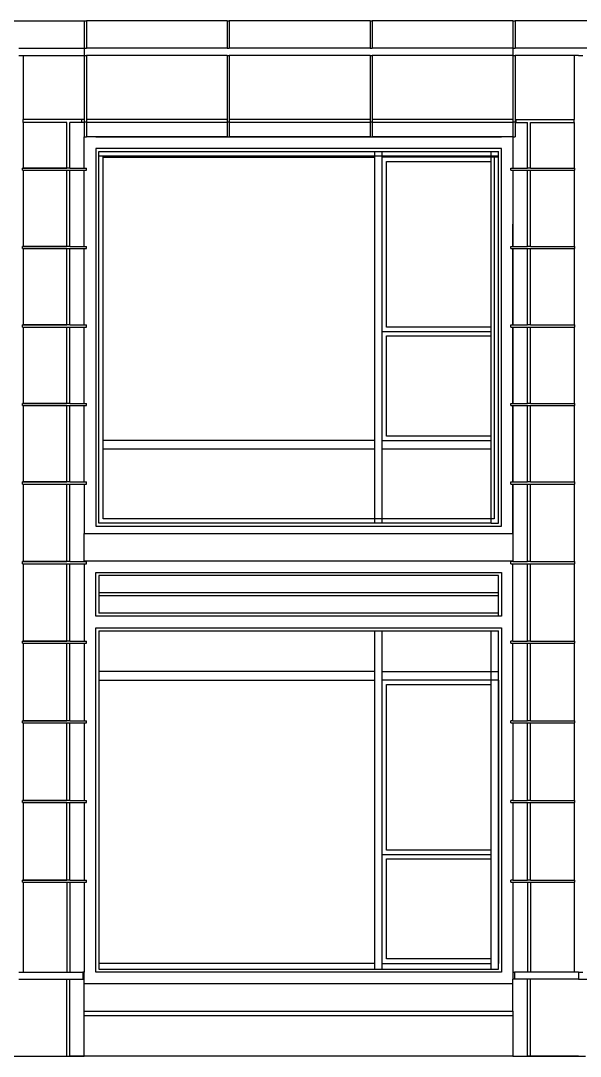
# Model space of a CAD drawing. Extents: x -311 to 61613, y 0 to 58400.
# Drawn here: x 43813 to 47663, y 0 to 7130 of the extents above; entities that cross this region are included whole.
import ezdxf

# ---------------------------------------------------------------- set-up
doc = ezdxf.new("R2010")
doc.units = 0
doc.header["$LTSCALE"] = 1000
doc.header["$MEASUREMENT"] = 0
doc.layers.add('AD-AREA-OUTL', color=31, linetype='Continuous')

msp = doc.modelspace()

# ---------------------------------------------------------------- linework, layer by layer
at = {"layer": 'AD-AREA-OUTL', "color": 252}
for p, q in [((43350.1, 7130.4), (44250, 7130.4)), ((44250, 7130.4), (44250, 6940.4)), ((44250, 7130.4), (44264.8, 7130.4)), ((45233.2, 7130.4), (44264.8, 7130.4)), ((44264.8, 7130.4), (44264.8, 6940.4)), ((45233.2, 7130.4), (45233.2, 6940.4)), ((45233.2, 7130.4), (45248, 7130.4)), ((46216.4, 7130.4), (45248, 7130.4)), ((45248, 7130.4), (45248, 6940.4)), ((46216.4, 7130.4), (46216.4, 6940.4)), ((46216.4, 7130.4), (46231.6, 7130.4)), ((47199.9, 7130.4), (46231.6, 7130.4)), ((46231.6, 7130.4), (46231.6, 6940.4)), ((47199.9, 7130.4), (47214.8, 7130.4)), ((47199.9, 7130.4), (47199.9, 6940.4)), ((48099.9, 7130.4), (47214.8, 7130.4)), ((47214.8, 7130.4), (47214.8, 6940.4)), ((43800.2, 6940.4), (44250, 6940.4)), ((44250, 6940.4), (44264.8, 6940.4)), ((44250, 6940.4), (44250, 6940.4)), ((44250, 6940.4), (44250, 6890.3)), ((45233.2, 6940.4), (44264.8, 6940.4)), ((45233.2, 6940.4), (45248, 6940.4)), ((46216.4, 6940.4), (45248, 6940.4)), ((46216.4, 6940.4), (46231.6, 6940.4)), ((47199.9, 6940.4), (46231.6, 6940.4)), ((47199.9, 6940.4), (47214.8, 6940.4)), ((47199.9, 6940.4), (47199.9, 6940.4)), ((47199.9, 6940.4), (47199.9, 6890.3)), ((47650.1, 6940.4), (47214.8, 6940.4)), ((48099.9, 6940.4), (47650.1, 6940.4)), ((43800.2, 6890.3), (43830.2, 6890.3)), ((43830.2, 6890.3), (44250, 6890.3)), ((43830.2, 6890.3), (43830.2, 6450.3)), ((44250, 6890.3), (44264.8, 6890.3)), ((44250, 6890.3), (44250, 6890.3)), ((44250, 6890.3), (44250, 6450.3)), ((45233.2, 6890.3), (44264.8, 6890.3)), ((44264.8, 6890.3), (44264.8, 6450.3)), ((45233.2, 6890.3), (45233.2, 6450.3)), ((45233.2, 6890.3), (45248, 6890.3)), ((46216.4, 6890.3), (45248, 6890.3)), ((45248, 6890.3), (45248, 6450.3)), ((46216.4, 6890.3), (46216.4, 6450.3)), ((46216.4, 6890.3), (46231.6, 6890.3)), ((47199.9, 6890.3), (46231.6, 6890.3)), ((46231.6, 6890.3), (46231.6, 6450.3)), ((47199.9, 6890.3), (47214.8, 6890.3)), ((47199.9, 6890.3), (47199.9, 6890.3)), ((47199.9, 6890.3), (47199.9, 6450.3)), ((47214.8, 6890.3), (47214.8, 6450.3)), ((47620.1, 6890.3), (47214.8, 6890.3)), ((47650.1, 6890.3), (47620.1, 6890.3)), ((47620.1, 6890.3), (47620.1, 6450.3)), ((47650.1, 6890.3), (47680.1, 6890.3)), ((44230.2, 6450.3), (43830.2, 6450.3)), ((43830.2, 6430.3), (43830.2, 6450.3)), ((44130.1, 6430.3), (43830.2, 6430.3)), ((43830.2, 6430.3), (43830.2, 6116)), ((44130.1, 6116), (44130.1, 6430.3)), ((44230.2, 6430.3), (44150.2, 6430.3)), ((44150.2, 6116), (44150.2, 6430.3)), ((44250, 6450.3), (44230.2, 6450.3)), ((44230.2, 6450.3), (44230.2, 6430.3)), ((44250, 6430.3), (44230.2, 6430.3)), ((44250, 6450.3), (44250, 6434.8)), ((44250, 6434.8), (44250, 6430.3)), ((44250, 6434.8), (44264.8, 6434.8)), ((44250, 6430.3), (44250, 6330.3)), ((44264.8, 6450.3), (44264.8, 6434.8)), ((45233.2, 6450.3), (44264.8, 6450.3)), ((44264.8, 6430.3), (44264.8, 6434.8)), ((44264.8, 6430.3), (44264.8, 6330.3)), ((45233.2, 6430.3), (44264.8, 6430.3)), ((45233.2, 6450.3), (45233.2, 6434.8)), ((45233.2, 6434.8), (45233.2, 6430.3)), ((45233.2, 6434.8), (45248, 6434.8)), ((45233.2, 6430.3), (45233.2, 6330.3)), ((45248, 6450.3), (45248, 6434.8)), ((46216.4, 6450.3), (45248, 6450.3)), ((45248, 6430.3), (45248, 6434.8)), ((45248, 6430.3), (45248, 6330.3)), ((46216.4, 6430.3), (45248, 6430.3)), ((46216.4, 6450.3), (46216.4, 6434.8)), ((46216.4, 6434.8), (46216.4, 6430.3)), ((46216.4, 6434.8), (46231.6, 6434.8)), ((46216.4, 6430.3), (46216.4, 6330.3)), ((46231.6, 6450.3), (46231.6, 6434.8)), ((47199.9, 6450.3), (46231.6, 6450.3)), ((46231.6, 6430.3), (46231.6, 6434.8)), ((46231.6, 6430.3), (46231.6, 6330.3)), ((47199.9, 6430.3), (46231.6, 6430.3)), ((47199.9, 6450.3), (47199.9, 6434.8)), ((47199.9, 6434.8), (47199.9, 6430.3)), ((47199.9, 6434.8), (47214.8, 6434.8)), ((47199.9, 6430.3), (47199.9, 6330.3)), ((47214.8, 6450.3), (47214.8, 6434.8)), ((47214.8, 6450.3), (47220, 6450.3)), ((47214.8, 6430.3), (47214.8, 6434.8)), ((47214.8, 6430.3), (47220, 6430.3)), ((47214.8, 6430.3), (47214.8, 6330.3)), ((47220, 6450.3), (47220, 6430.3)), ((47220, 6450.3), (47620.1, 6450.3)), ((47220, 6430.3), (47300.1, 6430.3)), ((47300.1, 6116), (47300.1, 6430.3)), ((47320.2, 6430.3), (47620.1, 6430.3)), ((47320.2, 6116), (47320.2, 6430.3)), ((47620.1, 6430.3), (47620.1, 6450.3)), ((47620.1, 6430.3), (47620.1, 6116)), ((44250, 6330.3), (44264.8, 6330.3)), ((44250, 6330.3), (44250, 6330.3)), ((44250, 6116), (44250, 6330.3)), ((44329.7, 6330.3), (44264.8, 6330.3)), ((44349.8, 6330.3), (44329.7, 6330.3)), ((44329.7, 6330.3), (44329.7, 6330)), ((44329.7, 6330), (44349.8, 6330)), ((45233.2, 6330.3), (44349.8, 6330.3)), ((44349.8, 6330), (44349.8, 6330.3)), ((44349.8, 6330), (46249.9, 6330)), ((45233.2, 6330.3), (45248, 6330.3)), ((46216.4, 6330.3), (45248, 6330.3)), ((46216.4, 6330.3), (46231.6, 6330.3)), ((46249.9, 6330.3), (46231.6, 6330.3)), ((46300, 6330.3), (46249.9, 6330.3)), ((46249.9, 6330), (46249.9, 6330.3)), ((46249.9, 6330), (46300, 6330)), ((47050, 6330.3), (46300, 6330.3)), ((46300, 6330), (46300, 6330.3)), ((46300, 6330), (47050, 6330)), ((47099.8, 6330.3), (47050, 6330.3)), ((47050, 6330), (47050, 6330.3)), ((47050, 6330), (47099.8, 6330)), ((47099.8, 6330), (47099.8, 6330.3)), ((47119.9, 6330.3), (47099.8, 6330.3)), ((47099.8, 6330), (47099.8, 6330.3)), ((47099.8, 6330), (47119.9, 6330)), ((47199.9, 6330.3), (47119.9, 6330.3)), ((47119.9, 6330), (47119.9, 6330.3)), ((47199.9, 6330.3), (47214.8, 6330.3)), ((47199.9, 6330.3), (47199.9, 6330.3)), ((47199.9, 6330.3), (47199.9, 6116)), ((47199.9, 6330.3), (47199.9, 6116)), ((47119.9, 6250), (44329.7, 6250)), ((44329.7, 6250), (44329.7, 3650)), ((44349.8, 6230), (46249.9, 6230)), ((44349.8, 6200), (44349.8, 6230)), ((46249.9, 6200), (46249.9, 6230)), ((46249.9, 6230), (46300, 6230)), ((46300, 6230), (47050, 6230)), ((46300, 6200), (46300, 6230)), ((47050, 6200), (47050, 6230)), ((47050, 6230), (47099.8, 6230)), ((47099.8, 6200), (47099.8, 6230)), ((47119.9, 3650), (47119.9, 6250)), ((44349.8, 3670), (44349.8, 6200)), ((44349.8, 6200), (44379.8, 6200)), ((44379.8, 6190), (44379.8, 6200)), ((44379.8, 6200), (46249.9, 6200)), ((44379.8, 4240), (44379.8, 6190)), ((44379.8, 6190), (46249.9, 6190)), ((46249.9, 6190), (46249.9, 6200)), ((46249.9, 6200), (46300, 6200)), ((46249.9, 4240), (46249.9, 6190)), ((46300, 6200), (47050, 6200)), ((46300, 6190), (46300, 6200)), ((46300, 4990), (46300, 6190)), ((47050, 6190), (46300, 6190)), ((46330, 6160), (47050, 6160)), ((46330, 5020), (46330, 6160)), ((47050, 6190), (47050, 6200)), ((47050, 6200), (47069.8, 6200)), ((47050, 6160), (47050, 6190)), ((47069.8, 6190), (47050, 6190)), ((47050, 5020), (47050, 6160)), ((47069.8, 6200), (47099.8, 6200)), ((47069.8, 6200), (47069.8, 6190)), ((47099.8, 6190), (47069.8, 6190)), ((47069.8, 6190), (47069.8, 3700)), ((47099.8, 6190), (47099.8, 6200)), ((47099.8, 3670), (47099.8, 6190)), ((44154, 6116), (43826, 6116)), ((43826, 6101), (43826, 6116)), ((43830.2, 6116), (43826, 6116)), ((43826, 6101), (43830.2, 6101)), ((43830.2, 6116), (44130.1, 6116)), ((43830.2, 6101), (44130.1, 6101)), ((43830.2, 6101), (43830.2, 5575.8)), ((44150.2, 6116), (44130.1, 6116)), ((44130.1, 6101), (44150.2, 6101)), ((44130.1, 5575.8), (44130.1, 6101)), ((44150.2, 6116), (44250, 6116)), ((44150.2, 6101), (44250, 6101)), ((44150.2, 5575.8), (44150.2, 6101)), ((44250, 6116), (44264.8, 6116)), ((44250, 6101), (44264.8, 6101)), ((44250, 5575.8), (44250, 6101)), ((44264.8, 6101), (44264.8, 6116)), ((47184.8, 6116), (47199.9, 6116)), ((47184.8, 6101), (47184.8, 6116)), ((47184.8, 6101), (47199.9, 6101)), ((47199.9, 6116), (47300.1, 6116)), ((47199.9, 6116), (47199.9, 6116)), ((47199.9, 6101), (47300.1, 6101)), ((47199.9, 6101), (47199.9, 6101)), ((47199.9, 6101), (47199.9, 5730)), ((47199.9, 6101), (47199.9, 5730)), ((47320.2, 6116), (47300.1, 6116)), ((47300.1, 6101), (47320.2, 6101)), ((47300.1, 5575.8), (47300.1, 6101)), ((47320.2, 6116), (47620.1, 6116)), ((47320.2, 6101), (47620.1, 6101)), ((47320.2, 5575.8), (47320.2, 6101)), ((47625.7, 6116), (47620.1, 6116)), ((47620.1, 6101), (47625.7, 6101)), ((47620.1, 6101), (47620.1, 5575.8)), ((47625.7, 6101), (47625.7, 6116)), ((47199.9, 5730), (47199.9, 5575.8)), ((47199.9, 5575.8), (47199.9, 5730)), ((47199.9, 5730), (47199.9, 5730)), ((44154, 5575.8), (43826, 5575.8)), ((43826, 5560.8), (43826, 5575.8)), ((43830.2, 5575.8), (43826, 5575.8)), ((43830.2, 5575.8), (44130.1, 5575.8)), ((44150.2, 5575.8), (44130.1, 5575.8)), ((44150.2, 5575.8), (44250, 5575.8)), ((44250, 5575.8), (44264.8, 5575.8)), ((44264.8, 5560.8), (44264.8, 5575.8)), ((47184.8, 5575.8), (47199.9, 5575.8)), ((47184.8, 5560.8), (47184.8, 5575.8)), ((47199.9, 5575.8), (47300.1, 5575.8)), ((47199.9, 5575.8), (47199.9, 5575.8)), ((47320.2, 5575.8), (47300.1, 5575.8)), ((47320.2, 5575.8), (47620.1, 5575.8)), ((47625.7, 5575.8), (47620.1, 5575.8)), ((47625.7, 5560.8), (47625.7, 5575.8)), ((43826, 5560.8), (43830.2, 5560.8)), ((43830.2, 5560.8), (44130.1, 5560.8)), ((43830.2, 5560.8), (43830.2, 5035.5)), ((44130.1, 5560.8), (44150.2, 5560.8)), ((44130.1, 5035.5), (44130.1, 5560.8)), ((44150.2, 5560.8), (44250, 5560.8)), ((44150.2, 5035.5), (44150.2, 5560.8)), ((44250, 5560.8), (44264.8, 5560.8)), ((44250, 5035.5), (44250, 5560.8)), ((47184.8, 5560.8), (47199.9, 5560.8)), ((47199.9, 5560.8), (47300.1, 5560.8)), ((47199.9, 5560.8), (47199.9, 5560.8)), ((47199.9, 5035.5), (47199.9, 5560.8)), ((47199.9, 5560.8), (47199.9, 5035.5)), ((47300.1, 5560.8), (47320.2, 5560.8)), ((47300.1, 5035.5), (47300.1, 5560.8)), ((47320.2, 5560.8), (47620.1, 5560.8)), ((47320.2, 5035.5), (47320.2, 5560.8)), ((47620.1, 5560.8), (47625.7, 5560.8)), ((47620.1, 5560.8), (47620.1, 5035.5)), ((44154, 5035.5), (43826, 5035.5)), ((43826, 5020.5), (43826, 5035.5)), ((43830.2, 5035.5), (43826, 5035.5)), ((43826, 5020.5), (43830.2, 5020.5)), ((43830.2, 5035.5), (44130.1, 5035.5)), ((43830.2, 5020.5), (44130.1, 5020.5)), ((43830.2, 5020.5), (43830.2, 4495.3)), ((44150.2, 5035.5), (44130.1, 5035.5)), ((44130.1, 5020.5), (44150.2, 5020.5)), ((44130.1, 4495.3), (44130.1, 5020.5)), ((44150.2, 5035.5), (44250, 5035.5)), ((44150.2, 5020.5), (44250, 5020.5)), ((44150.2, 4495.3), (44150.2, 5020.5)), ((44250, 5035.5), (44264.8, 5035.5)), ((44250, 5020.5), (44264.8, 5020.5)), ((44250, 4495.3), (44250, 5020.5)), ((44264.8, 5020.5), (44264.8, 5035.5)), ((47050, 5020), (46330, 5020)), ((47050, 4990), (47050, 5020)), ((47184.8, 5035.5), (47199.9, 5035.5)), ((47184.8, 5020.5), (47184.8, 5035.5)), ((47184.8, 5020.5), (47199.9, 5020.5)), ((47199.9, 5035.5), (47300.1, 5035.5)), ((47199.9, 5035.5), (47199.9, 5035.5)), ((47199.9, 5020.5), (47300.1, 5020.5)), ((47199.9, 5020.5), (47199.9, 5020.5)), ((47199.9, 4495.3), (47199.9, 5020.5)), ((47199.9, 5020.5), (47199.9, 4495.3)), ((47320.2, 5035.5), (47300.1, 5035.5)), ((47300.1, 5020.5), (47320.2, 5020.5)), ((47300.1, 4495.3), (47300.1, 5020.5)), ((47320.2, 5035.5), (47620.1, 5035.5)), ((47320.2, 5020.5), (47620.1, 5020.5)), ((47320.2, 4495.3), (47320.2, 5020.5)), ((47625.7, 5035.5), (47620.1, 5035.5)), ((47620.1, 5020.5), (47625.7, 5020.5)), ((47620.1, 5020.5), (47620.1, 4495.3)), ((47625.7, 5020.5), (47625.7, 5035.5)), ((46300, 4240), (46300, 4990)), ((46300, 4990), (47050, 4990)), ((46330, 4960), (47050, 4960)), ((46330, 4270), (46330, 4960)), ((47050, 4960), (47050, 4990)), ((47050, 4270), (47050, 4960)), ((44154, 4495.3), (43826, 4495.3)), ((43826, 4480.3), (43826, 4495.3)), ((43830.2, 4495.3), (43826, 4495.3)), ((43830.2, 4495.3), (44130.1, 4495.3)), ((44150.2, 4495.3), (44130.1, 4495.3)), ((44150.2, 4495.3), (44250, 4495.3)), ((44250, 4495.3), (44264.8, 4495.3)), ((44264.8, 4480.3), (44264.8, 4495.3)), ((47184.8, 4495.3), (47199.9, 4495.3)), ((47184.8, 4480.3), (47184.8, 4495.3)), ((47199.9, 4495.3), (47300.1, 4495.3)), ((47199.9, 4495.3), (47199.9, 4495.3)), ((47320.2, 4495.3), (47300.1, 4495.3)), ((47320.2, 4495.3), (47620.1, 4495.3)), ((47625.7, 4495.3), (47620.1, 4495.3)), ((47625.7, 4480.3), (47625.7, 4495.3)), ((43826, 4480.3), (43830.2, 4480.3)), ((43830.2, 4480.3), (44130.1, 4480.3)), ((43830.2, 4480.3), (43830.2, 3955)), ((44130.1, 4480.3), (44150.2, 4480.3)), ((44130.1, 3955), (44130.1, 4480.3)), ((44150.2, 4480.3), (44250, 4480.3)), ((44150.2, 3955), (44150.2, 4480.3)), ((44250, 4480.3), (44264.8, 4480.3)), ((44250, 3955), (44250, 4480.3)), ((47184.8, 4480.3), (47199.9, 4480.3)), ((47199.9, 4480.3), (47300.1, 4480.3)), ((47199.9, 4480.3), (47199.9, 4480.3)), ((47199.9, 4240), (47199.9, 4480.3)), ((47199.9, 4480.3), (47199.9, 4240)), ((47300.1, 4480.3), (47320.2, 4480.3)), ((47300.1, 3955), (47300.1, 4480.3)), ((47320.2, 4480.3), (47620.1, 4480.3)), ((47320.2, 3955), (47320.2, 4480.3)), ((47620.1, 4480.3), (47625.7, 4480.3)), ((47620.1, 4480.3), (47620.1, 3955)), ((44379.8, 4180), (44379.8, 4240)), ((46249.9, 4240), (44379.8, 4240)), ((46249.9, 4180), (46249.9, 4240)), ((46300, 4180), (46300, 4240)), ((46300, 4240), (47050, 4240)), ((47050, 4270), (46330, 4270)), ((47050, 4240), (47050, 4270)), ((47050, 4180), (47050, 4240)), ((47199.9, 4180), (47199.9, 4240)), ((47199.9, 4240), (47199.9, 4180)), ((47199.9, 4240), (47199.9, 4240)), ((44379.8, 3700), (44379.8, 4180)), ((46249.9, 4180), (44379.8, 4180)), ((46249.9, 3700), (46249.9, 4180)), ((46300, 3700), (46300, 4180)), ((47050, 4180), (46300, 4180)), ((47050, 3700), (47050, 4180)), ((47199.9, 3955), (47199.9, 4180)), ((47199.9, 4180), (47199.9, 3955)), ((47199.9, 4180), (47199.9, 4180)), ((44154, 3955), (43826, 3955)), ((43826, 3940), (43826, 3955)), ((43830.2, 3955), (43826, 3955)), ((43826, 3940), (43830.2, 3940)), ((43830.2, 3955), (44130.1, 3955)), ((43830.2, 3940), (44130.1, 3940)), ((43830.2, 3940), (43830.2, 3406.7)), ((44150.2, 3955), (44130.1, 3955)), ((44130.1, 3940), (44150.2, 3940)), ((44130.1, 3406.7), (44130.1, 3940)), ((44150.2, 3955), (44250, 3955)), ((44150.2, 3940), (44250, 3940)), ((44150.2, 3406.7), (44150.2, 3940)), ((44250, 3955), (44264.8, 3955)), ((44250, 3940), (44250, 3600)), ((44250, 3940), (44264.8, 3940)), ((44264.8, 3940), (44264.8, 3955)), ((47184.8, 3955), (47199.9, 3955)), ((47184.8, 3940), (47184.8, 3955)), ((47184.8, 3940), (47199.9, 3940)), ((47199.9, 3955), (47300.1, 3955)), ((47199.9, 3955), (47199.9, 3955)), ((47199.9, 3940), (47300.1, 3940)), ((47199.9, 3940), (47199.9, 3940)), ((47199.9, 3940), (47199.9, 3700)), ((47199.9, 3700), (47199.9, 3940)), ((47320.2, 3955), (47300.1, 3955)), ((47300.1, 3940), (47320.2, 3940)), ((47300.1, 3406.7), (47300.1, 3940)), ((47320.2, 3955), (47620.1, 3955)), ((47320.2, 3940), (47620.1, 3940)), ((47320.2, 3406.7), (47320.2, 3940)), ((47625.7, 3955), (47620.1, 3955)), ((47620.1, 3940), (47625.7, 3940)), ((47620.1, 3940), (47620.1, 3406.7)), ((47625.7, 3940), (47625.7, 3955)), ((44329.7, 3650), (47119.9, 3650)), ((46249.9, 3670), (44349.8, 3670)), ((46249.9, 3700), (44379.8, 3700)), ((46300, 3700), (46249.9, 3700)), ((46249.9, 3670), (46249.9, 3700)), ((46300, 3670), (46249.9, 3670)), ((46300, 3670), (46300, 3700)), ((47050, 3700), (46300, 3700)), ((47050, 3670), (46300, 3670)), ((47069.8, 3700), (47050, 3700)), ((47050, 3670), (47050, 3700)), ((47050, 3670), (47099.8, 3670)), ((47199.9, 3700), (47199.9, 3410)), ((47199.9, 3600), (47199.9, 3700)), ((47199.9, 3700), (47199.9, 3700)), ((44250, 3600), (47199.9, 3600)), ((44250, 3410), (44250, 3600)), ((47199.9, 3600), (47199.9, 3410)), ((44154, 3406.7), (43826, 3406.7)), ((43826, 3391.7), (43826, 3406.7)), ((43830.2, 3406.7), (43826, 3406.7)), ((43826, 3391.7), (43830.2, 3391.7)), ((43830.2, 3406.7), (44130.1, 3406.7)), ((43830.2, 3391.7), (44130.1, 3391.7)), ((43830.2, 3391.7), (43830.2, 2858.4)), ((44150.2, 3406.7), (44130.1, 3406.7)), ((44130.1, 3391.7), (44150.2, 3391.7)), ((44130.1, 2858.4), (44130.1, 3391.7)), ((44150.2, 3406.7), (44250, 3406.7)), ((44150.2, 3391.7), (44250, 3391.7)), ((44150.2, 2858.4), (44150.2, 3391.7)), ((47199.9, 3410), (44250, 3410)), ((44250, 3406.7), (44250, 3410)), ((44250, 3406.7), (44264.8, 3406.7)), ((44250, 3391.7), (44264.8, 3391.7)), ((44250, 3391.7), (44250, 2858.4)), ((44264.8, 3391.7), (44264.8, 3406.7)), ((47199.9, 3406.7), (47184.8, 3406.7)), ((47184.8, 3391.7), (47184.8, 3406.7)), ((47184.8, 3391.7), (47199.9, 3391.7)), ((47199.9, 3410), (47199.9, 3410)), ((47199.9, 3410), (47199.9, 3406.7)), ((47199.9, 3406.7), (47300.1, 3406.7)), ((47199.9, 2858.4), (47199.9, 3391.7)), ((47199.9, 3391.7), (47300.1, 3391.7)), ((47320.2, 3406.7), (47300.1, 3406.7)), ((47300.1, 3391.7), (47320.2, 3391.7)), ((47300.1, 2858.4), (47300.1, 3391.7)), ((47320.2, 3406.7), (47620.1, 3406.7)), ((47320.2, 3391.7), (47620.1, 3391.7)), ((47320.2, 2858.4), (47320.2, 3391.7)), ((47625.7, 3406.7), (47620.1, 3406.7)), ((47620.1, 3391.7), (47625.7, 3391.7)), ((47620.1, 3391.7), (47620.1, 2858.4)), ((47625.7, 3391.7), (47625.7, 3406.7)), ((44330.1, 3330), (47120.2, 3330)), ((44330.1, 3030), (44330.1, 3330)), ((44350.2, 3310), (44350.2, 3190)), ((47100.1, 3310), (44350.2, 3310)), ((47100.1, 3190), (47100.1, 3310)), ((47120.2, 3330), (47120.2, 3030)), ((47100.1, 3190), (44350.2, 3190)), ((44350.2, 3190), (44350.2, 3170)), ((47100.1, 3170), (44350.2, 3170)), ((44350.2, 3170), (44350.2, 3050)), ((47100.1, 3170), (47100.1, 3190)), ((47100.1, 3050), (47100.1, 3170)), ((47100.1, 3030), (44330.1, 3030)), ((47100.1, 3050), (44350.2, 3050)), ((47100.1, 3030), (47100.1, 3050)), ((47120.2, 3030), (47100.1, 3030)), ((44330.1, 2950), (47120.2, 2950)), ((44330.1, 580), (44330.1, 2950)), ((44350.2, 2930), (46249.9, 2930)), ((44350.2, 2930), (44350.2, 2650)), ((46249.9, 2650), (46249.9, 2930)), ((46249.9, 2930), (46300, 2930)), ((46300, 2650), (46300, 2930)), ((46300, 2930), (47050, 2930)), ((47050, 2650), (47050, 2930)), ((47050, 2930), (47099.8, 2930)), ((47099.8, 2650), (47099.8, 2930)), ((47099.8, 2930), (47100.1, 2930)), ((47100.1, 2650), (47100.1, 2930)), ((47120.2, 2950), (47120.2, 580)), ((44154, 2858.4), (43826, 2858.4)), ((43826, 2843.4), (43826, 2858.4)), ((43830.2, 2858.4), (43826, 2858.4)), ((43830.2, 2858.4), (44130.1, 2858.4)), ((44150.2, 2858.4), (44130.1, 2858.4)), ((44150.2, 2858.4), (44250, 2858.4)), ((44250, 2858.4), (44264.8, 2858.4)), ((44264.8, 2843.4), (44264.8, 2858.4)), ((47199.9, 2858.4), (47184.8, 2858.4)), ((47184.8, 2843.4), (47184.8, 2858.4)), ((47199.9, 2858.4), (47300.1, 2858.4)), ((47320.2, 2858.4), (47300.1, 2858.4)), ((47320.2, 2858.4), (47620.1, 2858.4)), ((47625.7, 2858.4), (47620.1, 2858.4)), ((47625.7, 2843.4), (47625.7, 2858.4)), ((43826, 2843.4), (43830.2, 2843.4)), ((43830.2, 2843.4), (44130.1, 2843.4)), ((43830.2, 2843.4), (43830.2, 2310)), ((44130.1, 2843.4), (44150.2, 2843.4)), ((44130.1, 2310), (44130.1, 2843.4)), ((44150.2, 2843.4), (44250, 2843.4)), ((44150.2, 2310), (44150.2, 2843.4)), ((44250, 2843.4), (44264.8, 2843.4)), ((44250, 2843.4), (44250, 2310)), ((47184.8, 2843.4), (47199.9, 2843.4)), ((47199.9, 2310), (47199.9, 2843.4)), ((47199.9, 2843.4), (47300.1, 2843.4)), ((47300.1, 2843.4), (47320.2, 2843.4)), ((47300.1, 2310), (47300.1, 2843.4)), ((47320.2, 2843.4), (47620.1, 2843.4)), ((47320.2, 2310), (47320.2, 2843.4)), ((47620.1, 2843.4), (47625.7, 2843.4)), ((47620.1, 2843.4), (47620.1, 2310)), ((44350.2, 2650), (44350.2, 2590)), ((46249.9, 2650), (44350.2, 2650)), ((46249.9, 2590), (46249.9, 2650)), ((46300, 2650), (47050, 2650)), ((46300, 2590), (46300, 2650)), ((47050, 2590), (47050, 2650)), ((47050, 2650), (47099.8, 2650)), ((47100.1, 2650), (47099.8, 2650)), ((47099.8, 2590), (47099.8, 2650)), ((47100.1, 2590), (47100.1, 2650)), ((44350.2, 2590), (46249.9, 2590)), ((44350.2, 2590), (44350.2, 640)), ((46249.9, 640), (46249.9, 2590)), ((46300, 1390), (46300, 2590)), ((47050, 2590), (46300, 2590)), ((47050, 2560), (47050, 2590)), ((47099.8, 2590), (47050, 2590)), ((47099.8, 2590), (47099.8, 640)), ((47099.8, 2590), (47100.1, 2590)), ((47100.1, 640), (47100.1, 2590)), ((46330, 2560), (47050, 2560)), ((46330, 1420), (46330, 2560)), ((47050, 1420), (47050, 2560)), ((44154, 2310), (43826, 2310)), ((43826, 2295), (43826, 2310)), ((43830.2, 2310), (43826, 2310)), ((43826, 2295), (43830.2, 2295)), ((43830.2, 2310), (44130.1, 2310)), ((43830.2, 2295), (44130.1, 2295)), ((43830.2, 2295), (43830.2, 1761.7)), ((44150.2, 2310), (44130.1, 2310)), ((44130.1, 2295), (44150.2, 2295)), ((44130.1, 1761.7), (44130.1, 2295)), ((44150.2, 2310), (44250, 2310)), ((44150.2, 2295), (44250, 2295)), ((44150.2, 1761.7), (44150.2, 2295)), ((44250, 2310), (44264.8, 2310)), ((44250, 2295), (44264.8, 2295)), ((44250, 2295), (44250, 1761.7)), ((44264.8, 2295), (44264.8, 2310)), ((47199.9, 2310), (47184.8, 2310)), ((47184.8, 2295), (47184.8, 2310)), ((47184.8, 2295), (47199.9, 2295)), ((47199.9, 2310), (47300.1, 2310)), ((47199.9, 2295), (47300.1, 2295)), ((47199.9, 2295), (47199.9, 1761.7)), ((47320.2, 2310), (47300.1, 2310)), ((47300.1, 2295), (47320.2, 2295)), ((47300.1, 1761.7), (47300.1, 2295)), ((47320.2, 2310), (47620.1, 2310)), ((47320.2, 2295), (47620.1, 2295)), ((47320.2, 1761.7), (47320.2, 2295)), ((47625.7, 2310), (47620.1, 2310)), ((47620.1, 2295), (47625.7, 2295)), ((47620.1, 2295), (47620.1, 1761.7)), ((47625.7, 2295), (47625.7, 2310)), ((44154, 1761.7), (43826, 1761.7)), ((43826, 1746.7), (43826, 1761.7)), ((43830.2, 1761.7), (43826, 1761.7)), ((43826, 1746.7), (43830.2, 1746.7)), ((43830.2, 1761.7), (44130.1, 1761.7)), ((43830.2, 1746.7), (44130.1, 1746.7)), ((43830.2, 1746.7), (43830.2, 1213.3)), ((44150.2, 1761.7), (44130.1, 1761.7)), ((44130.1, 1746.7), (44150.2, 1746.7)), ((44130.1, 1213.3), (44130.1, 1746.7)), ((44150.2, 1761.7), (44250, 1761.7)), ((44150.2, 1746.7), (44250, 1746.7)), ((44150.2, 1213.3), (44150.2, 1746.7)), ((44250, 1761.7), (44264.8, 1761.7)), ((44250, 1746.7), (44264.8, 1746.7)), ((44250, 1746.7), (44250, 1213.3)), ((44264.8, 1746.7), (44264.8, 1761.7)), ((47199.9, 1761.7), (47184.8, 1761.7)), ((47184.8, 1746.7), (47184.8, 1761.7)), ((47184.8, 1746.7), (47199.9, 1746.7)), ((47199.9, 1761.7), (47300.1, 1761.7)), ((47199.9, 1746.7), (47300.1, 1746.7)), ((47199.9, 1746.7), (47199.9, 1213.3)), ((47320.2, 1761.7), (47300.1, 1761.7)), ((47300.1, 1746.7), (47320.2, 1746.7)), ((47300.1, 1213.3), (47300.1, 1746.7)), ((47320.2, 1761.7), (47620.1, 1761.7)), ((47320.2, 1746.7), (47620.1, 1746.7)), ((47320.2, 1213.3), (47320.2, 1746.7)), ((47625.7, 1761.7), (47620.1, 1761.7)), ((47620.1, 1746.7), (47625.7, 1746.7)), ((47620.1, 1746.7), (47620.1, 1213.3)), ((47625.7, 1746.7), (47625.7, 1761.7)), ((46300, 640), (46300, 1390)), ((46300, 1390), (47050, 1390)), ((47050, 1420), (46330, 1420)), ((46330, 1360), (47050, 1360)), ((46330, 670), (46330, 1360)), ((47050, 1390), (47050, 1420)), ((47050, 1360), (47050, 1390)), ((47050, 670), (47050, 1360)), ((44154, 1213.3), (43826, 1213.3)), ((43826, 1198.4), (43826, 1213.3)), ((43830.2, 1213.3), (43826, 1213.3)), ((43830.2, 1213.3), (44130.1, 1213.3)), ((44150.2, 1213.3), (44130.1, 1213.3)), ((44150.2, 1213.3), (44250, 1213.3)), ((44250, 1213.3), (44264.8, 1213.3)), ((44264.8, 1198.4), (44264.8, 1213.3)), ((47199.9, 1213.3), (47184.8, 1213.3)), ((47184.8, 1198.4), (47184.8, 1213.3)), ((47199.9, 1213.3), (47300.1, 1213.3)), ((47320.2, 1213.3), (47300.1, 1213.3)), ((47320.2, 1213.3), (47620.1, 1213.3)), ((47625.7, 1213.3), (47620.1, 1213.3)), ((47625.7, 1198.4), (47625.7, 1213.3)), ((43826, 1198.4), (43830.2, 1198.4)), ((43830.2, 1198.4), (44130.1, 1198.4)), ((43830.2, 1198.4), (43830.2, 580)), ((44130.1, 1198.4), (44130.1, 580)), ((44130.1, 1198.4), (44150.2, 1198.4)), ((44150.2, 1198.4), (44150.2, 580)), ((44150.2, 1198.4), (44250, 1198.4)), ((44250, 1198.4), (44264.8, 1198.4)), ((44250, 1198.4), (44250, 580)), ((47184.8, 1198.4), (47199.9, 1198.4)), ((47199.9, 1198.4), (47300.1, 1198.4)), ((47199.9, 1198.4), (47199.9, 580)), ((47300.1, 1198.4), (47300.1, 580)), ((47300.1, 1198.4), (47320.2, 1198.4)), ((47320.2, 1198.4), (47320.2, 580)), ((47320.2, 1198.4), (47620.1, 1198.4)), ((47620.1, 1198.4), (47625.7, 1198.4)), ((47620.1, 1198.4), (47620.1, 580)), ((47050, 670), (46330, 670)), ((47050, 640), (47050, 670)), ((43800.2, 580), (43830.2, 580)), ((43830.2, 580), (44130.1, 580)), ((44130.1, 580), (44150.2, 580)), ((44150.2, 580), (44240.1, 580)), ((44240.1, 580), (44240.1, 530)), ((44250, 580), (44240.1, 580)), ((44250, 530), (44250, 580)), ((47120.2, 580), (44330.1, 580)), ((44350.2, 640), (44350.2, 600)), ((46249.9, 640), (44350.2, 640)), ((44350.2, 600), (46249.9, 600)), ((46249.9, 600), (46249.9, 640)), ((46249.9, 600), (46300, 600)), ((46300, 600), (46300, 640)), ((46300, 640), (47050, 640)), ((46300, 600), (47050, 600)), ((47050, 600), (47050, 640)), ((47050, 600), (47099.8, 600)), ((47099.8, 600), (47099.8, 640)), ((47100.1, 640), (47099.8, 640)), ((47099.8, 600), (47100.1, 600)), ((47100.1, 600), (47100.1, 640)), ((47199.9, 580), (47199.9, 530)), ((47199.9, 580), (47210.2, 580)), ((47300.1, 580), (47210.2, 580)), ((47210.2, 580), (47210.2, 530)), ((47320.2, 580), (47300.1, 580)), ((47620.1, 580), (47320.2, 580)), ((47650.1, 580), (47620.1, 580)), ((47650.1, 580), (47680.1, 580)), ((47650.1, 580), (47650.1, 530)), ((43800.2, 530), (44130.1, 530)), ((44130.1, 530), (44150.2, 530)), ((44130.1, 0), (44130.1, 530)), ((44150.2, 530), (44240.1, 530)), ((44150.2, 0), (44150.2, 530)), ((44240.1, 530), (44250, 530)), ((44250, 500), (44250, 530)), ((44250, 500), (47199.9, 500)), ((44250, 310), (44250, 500)), ((47210.2, 530), (47199.9, 530)), ((47199.9, 500), (47199.9, 530)), ((47199.9, 310), (47199.9, 500)), ((47300.1, 530), (47210.2, 530)), ((47320.2, 530), (47300.1, 530)), ((47300.1, 0), (47300.1, 530)), ((47650.1, 530), (47320.2, 530)), ((47320.2, 0), (47320.2, 530)), ((47650.1, 530), (47979.9, 530)), ((44250, 280), (44250, 310)), ((44250, 310), (47199.9, 310)), ((47199.9, 310), (47199.9, 280)), ((44250, 0), (44250, 280)), ((44250, 280), (47199.9, 280)), ((47199.9, 280), (47199.9, 0)), ((43800.2, 0), (43999.9, 0)), ((43999.9, 0), (44050, 0)), ((43999.9, 0), (43999.9, 0)), ((44050, 0), (44130.1, 0)), ((44050, 0), (44050, 0)), ((44130.1, 0), (44150.2, 0)), ((44250, 0), (44150.2, 0)), ((44250, 0), (44250, 0)), ((47199.9, 0), (47300.1, 0)), ((47199.9, 0), (47199.9, 0)), ((47320.2, 0), (47300.1, 0)), ((47549.9, 0), (47320.2, 0)), ((47649.7, 0), (47549.9, 0)), ((47549.9, 0), (47549.9, 0)), ((47645.1, 0), (47650.1, 0)), ((47650.1, 0), (47649.7, 0)), ((47649.7, 0), (47649.7, 0)), ((47650.1, 0), (47699.8, 0)), ((43350.1, 0), (43999.9, 0)), ((43999.9, 0), (44050, 0)), ((44050, 0), (44250, 0)), ((47199.9, 0), (44250, 0)), ((47199.9, 0), (47549.9, 0)), ((47549.9, 0), (47649.7, 0)), ((47649.7, 0), (47699.8, 0))]:
    msp.add_line(p, q, dxfattribs=at)

doc.saveas('drawing.dxf')
